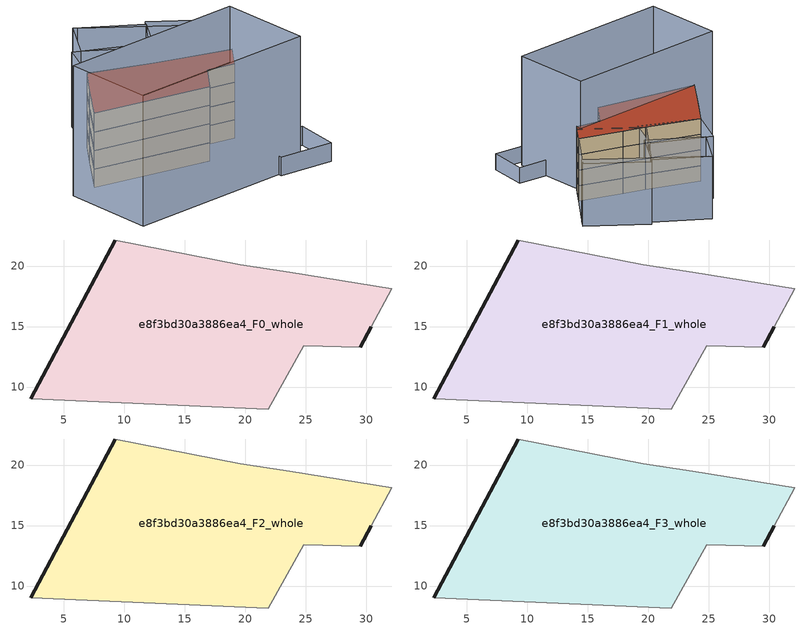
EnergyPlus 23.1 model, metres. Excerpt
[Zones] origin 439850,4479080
e8f3bd30a3886ea4_F0_whole
 floor ground (EU_floor_Construction): 29.51,13.28 30.42,14.98 32.11,18.13 23.7,19.47 19.58,20.12 9.26,22.15 6.28,16.56 2.29,9.04 21.91,8.18 24.83,13.42 z0
 wall outside (EU_wall_Construction): 2.29,9.04 6.28,16.56 9.26,22.15 / 30.42,14.98 29.51,13.28 z0:3
 wall adiabatic (EU_wall_Construction): 9.26,22.15 19.58,20.12 23.7,19.47 32.11,18.13 30.42,14.98 / 29.51,13.28 24.83,13.42 21.91,8.18 2.29,9.04 z0:3
e8f3bd30a3886ea4_F1_whole
 floor to e8f3bd30a3886ea4_F0_whole (EU_floor_Construction): 29.51,13.28 30.42,14.98 32.11,18.13 23.7,19.47 19.58,20.12 9.26,22.15 6.28,16.56 2.29,9.04 21.91,8.18 24.83,13.42 z3
 wall outside (EU_wall_Construction): 2.29,9.04 6.28,16.56 9.26,22.15 / 30.42,14.98 29.51,13.28 z3:6
 wall adiabatic (EU_wall_Construction): 9.26,22.15 19.58,20.12 23.7,19.47 32.11,18.13 30.42,14.98 / 29.51,13.28 24.83,13.42 21.91,8.18 2.29,9.04 z3:6
e8f3bd30a3886ea4_F2_whole
 floor to e8f3bd30a3886ea4_F1_whole (EU_floor_Construction): 29.51,13.28 30.42,14.98 32.11,18.13 23.7,19.47 19.58,20.12 9.26,22.15 6.28,16.56 2.29,9.04 21.91,8.18 24.83,13.42 z6
 wall outside (EU_wall_Construction): 2.29,9.04 6.28,16.56 9.26,22.15 / 30.42,14.98 29.51,13.28 z6:9
 wall adiabatic (EU_wall_Construction): 9.26,22.15 19.58,20.12 23.7,19.47 32.11,18.13 30.42,14.98 / 29.51,13.28 24.83,13.42 21.91,8.18 2.29,9.04 z6:9
e8f3bd30a3886ea4_F3_whole
 floor to e8f3bd30a3886ea4_F2_whole (EU_floor_Construction): 29.51,13.28 30.42,14.98 32.11,18.13 23.7,19.47 19.58,20.12 9.26,22.15 6.28,16.56 2.29,9.04 21.91,8.18 24.83,13.42 z9
 wall outside (EU_wall_Construction): 2.29,9.04 6.28,16.56 9.26,22.15 / 30.42,14.98 29.51,13.28 z9:12
 wall adiabatic (EU_wall_Construction): 9.26,22.15 19.58,20.12 23.7,19.47 32.11,18.13 30.42,14.98 / 29.51,13.28 24.83,13.42 21.91,8.18 2.29,9.04 z9:12
 roof outside (EU_roof_Construction): 32.11,18.13 30.42,14.98 29.51,13.28 24.83,13.42 21.91,8.18 2.29,9.04 6.28,16.56 9.26,22.15 19.58,20.12 23.7,19.47 z12
shading: 27.56,5.35 36.63,5.87 / 36.63,5.87 37.05,-1.43 / 37.05,-1.43 27.98,-1.95 / 27.98,-1.95 27.56,5.35 z0:3; -1.92,8.22 29.31,14.29 / 29.31,14.29 32.2,-0.57 / 32.2,-0.57 0.97,-6.64 / 0.97,-6.64 -1.92,8.22 z0:21; 36.48,26.06 16.85,36.77 / 37.31,27.58 30.05,14.37 / 30.05,14.37 19.38,20.23 / 19.38,20.23 26.64,33.44 / 26.64,33.44 37.31,27.58 / 11.45,29.71 22.57,26.48 / 22.57,26.48 20.38,18.93 / 20.38,18.93 9.26,22.15 / 9.26,22.15 11.45,29.71 / 16.28,37.02 26.21,32.55 / 26.21,32.55 22.74,24.84 / 22.74,24.84 12.81,29.32 / 12.81,29.32 16.28,37.02 z0:12
[Building]
EU S2 Campaign: North Axis=0; Terrain=City; Solar Distribution=FullExterior
[Site:Location]
Madrid: Latitude=40.5; Longitude=-3.5; Time Zone=1; Elevation=609
[SizingPeriod:WeatherFileDays]
AnnualSizingPeriod: Begin Month=1; Begin Day of Month=1; End Month=12; End Day of Month=31; Day of Week for Start Day=Monday; Use Weather File Daylight Saving Period=No; Use Weather File Rain and Snow Indicators=No
[MATERIAL]
EU_InternalMass_Material: Roughness=MediumRough; Thickness=0.1; Conductivity=1; Density=1800; Specific Heat=900; Thermal Absorptance=0.9; Solar Absorptance=0.7; Visible Absorptance=0.7
[MATERIAL:NOMASS] Roughness=MediumRough; Thermal Absorptance=0.9; Solar Absorptance=0.7; Visible Absorptance=0.7
Name | Thermal Resistance
EU_wall_NoMass; EU_roof_NoMass | 2.16768
EU_floor_NoMass | 1.14339
[CONSTRUCTION]
EU_wall_Construction: EU_wall_NoMass
EU_roof_Construction: EU_roof_NoMass
EU_floor_Construction: EU_floor_NoMass
EU_InternalMass_Construction: EU_InternalMass_Material
[ZONE] Type=1; Multiplier=1; Ceiling Height=autocalculate; Volume=788.028; Floor Area=autocalculate; Part of Total Floor Area=Yes
e8f3bd30a3886ea4_F0_whole; e8f3bd30a3886ea4_F1_whole; e8f3bd30a3886ea4_F2_whole; e8f3bd30a3886ea4_F3_whole
[INTERNALMASS] Construction=EU_InternalMass_Construction; Surface Area=262.678
Name | Zone or ZoneList
e8f3bd30a3886ea4_F0_whole_EU_InternalMass | e8f3bd30a3886ea4_F0_whole
e8f3bd30a3886ea4_F1_whole_EU_InternalMass | e8f3bd30a3886ea4_F1_whole
e8f3bd30a3886ea4_F2_whole_EU_InternalMass | e8f3bd30a3886ea4_F2_whole
e8f3bd30a3886ea4_F3_whole_EU_InternalMass | e8f3bd30a3886ea4_F3_whole
[OTHEREQUIPMENT] Fuel Type=Electricity; Design Level Calculation Method=Watts/Area; Power per Zone Floor Area=1; Fraction Latent=0; Fraction Radiant=0; Fraction Lost=0; Carbon Dioxide Generation Rate=0; EndUse Subcategory=EU_Step8_InternalGains
Name | Zone or ZoneList or Space or SpaceList | Schedule
EU_Step8_InternalGain_e8f3bd30a3886ea4_F0_whole_f000 | e8f3bd30a3886ea4_F0_whole | EU_Step8_GainSchedule_e8f3bd30a3886ea4_F0_whole_f000
EU_Step8_InternalGain_e8f3bd30a3886ea4_F1_whole_f000 | e8f3bd30a3886ea4_F1_whole | EU_Step8_GainSchedule_e8f3bd30a3886ea4_F1_whole_f000
EU_Step8_InternalGain_e8f3bd30a3886ea4_F2_whole_f000 | e8f3bd30a3886ea4_F2_whole | EU_Step8_GainSchedule_e8f3bd30a3886ea4_F2_whole_f000
EU_Step8_InternalGain_e8f3bd30a3886ea4_F3_whole_f000 | e8f3bd30a3886ea4_F3_whole | EU_Step8_GainSchedule_e8f3bd30a3886ea4_F3_whole_f000
[ZONEVENTILATION:DESIGNFLOWRATE] Schedule=EU_AlwaysOn; Design Flow Rate Calculation Method=AirChanges/Hour; Air Changes per Hour=0.480546; Ventilation Type=Natural; Fan Pressure Rise=0; Fan Total Efficiency=1; Constant Term Coefficient=1; Temperature Term Coefficient=0; Velocity Term Coefficient=0; Velocity Squared Term Coefficient=0; Minimum Indoor Temperature=-100; Maximum Indoor Temperature=100; Delta Temperature=-100; Minimum Outdoor Temperature=-100; Maximum Outdoor Temperature=100; Maximum Wind Speed=40
Name | Zone or ZoneList or Space or SpaceList
EU_ConstantAir_e8f3bd30a3886ea4_F0_whole | e8f3bd30a3886ea4_F0_whole
EU_ConstantAir_e8f3bd30a3886ea4_F1_whole | e8f3bd30a3886ea4_F1_whole
EU_ConstantAir_e8f3bd30a3886ea4_F2_whole | e8f3bd30a3886ea4_F2_whole
EU_ConstantAir_e8f3bd30a3886ea4_F3_whole | e8f3bd30a3886ea4_F3_whole
[HVACTEMPLATE:THERMOSTAT] Constant Heating Setpoint=20; Constant Cooling Setpoint=50
EU_HeatOnly_e8f3bd30a3886ea4_F0_whole; EU_HeatOnly_e8f3bd30a3886ea4_F1_whole; EU_HeatOnly_e8f3bd30a3886ea4_F2_whole; EU_HeatOnly_e8f3bd30a3886ea4_F3_whole
[HVACTEMPLATE:ZONE:IDEALLOADSAIRSYSTEM] System Availability Schedule=EU_AlwaysOn; Maximum Heating Supply Air Temperature=50; Minimum Cooling Supply Air Temperature=13; Maximum Heating Supply Air Humidity Ratio=0.0156; Minimum Cooling Supply Air Humidity Ratio=0.0077; Heating Limit=NoLimit; Cooling Limit=NoLimit; Heating Availability Schedule=EU_AlwaysOn; Cooling Availability Schedule=EU_CoolingOff; Dehumidification Control Type=ConstantSensibleHeatRatio; Cooling Sensible Heat Ratio=0.7; Dehumidification Setpoint=60; Humidification Control Type=None; Humidification Setpoint=30; Outdoor Air Method=None; Outdoor Air Flow Rate per Person=0.00944; Outdoor Air Flow Rate per Zone Floor Area=0; Outdoor Air Flow Rate per Zone=0; Demand Controlled Ventilation Type=None; Outdoor Air Economizer Type=NoEconomizer; Heat Recovery Type=None; Sensible Heat Recovery Effectiveness=0.7; Latent Heat Recovery Effectiveness=0.65
Name | Template Thermostat
e8f3bd30a3886ea4_F0_whole | EU_HeatOnly_e8f3bd30a3886ea4_F0_whole
e8f3bd30a3886ea4_F1_whole | EU_HeatOnly_e8f3bd30a3886ea4_F1_whole
e8f3bd30a3886ea4_F2_whole | EU_HeatOnly_e8f3bd30a3886ea4_F2_whole
e8f3bd30a3886ea4_F3_whole | EU_HeatOnly_e8f3bd30a3886ea4_F3_whole
[SIZING:ZONE] Zone Cooling Design Supply Air Temperature Input Method=SupplyAirTemperature; Zone Cooling Design Supply Air Temperature=13; Zone Heating Design Supply Air Temperature Input Method=SupplyAirTemperature; Zone Heating Design Supply Air Temperature=50; Zone Cooling Design Supply Air Humidity Ratio=0.008; Zone Heating Design Supply Air Humidity Ratio=0.008; Cooling Design Air Flow Method=DesignDay; Cooling Design Air Flow Rate=0; Cooling Minimum Air Flow per Zone Floor Area=0.000762; Cooling Minimum Air Flow=0; Cooling Minimum Air Flow Fraction=0.2; Heating Design Air Flow Method=DesignDay; Heating Design Air Flow Rate=0; Heating Maximum Air Flow per Zone Floor Area=0.002032; Heating Maximum Air Flow=0.141576; Heating Maximum Air Flow Fraction=0.3; Account for Dedicated Outdoor Air System=No; Dedicated Outdoor Air System Control Strategy=NeutralSupplyAir; Dedicated Outdoor Air Low Setpoint Temperature for Design=autosize; Dedicated Outdoor Air High Setpoint Temperature for Design=autosize; Zone Load Sizing Method=Sensible Load Only No Latent Load; Zone Latent Cooling Design Supply Air Humidity Ratio Input Method=HumidityRatioDifference; Zone Cooling Design Supply Air Humidity Ratio Difference=0.005; Zone Latent Heating Design Supply Air Humidity Ratio Input Method=HumidityRatioDifference; Zone Humidification Design Supply Air Humidity Ratio Difference=0.005
e8f3bd30a3886ea4_F0_whole; e8f3bd30a3886ea4_F1_whole; e8f3bd30a3886ea4_F2_whole; e8f3bd30a3886ea4_F3_whole
[SCHEDULE:CONSTANT]
Name | Hourly Value
EU_AlwaysOn | 1
EU_CoolingOff | 0
[SCHEDULE:FILE] Column Number=1; Rows to Skip at Top=0; Number of Hours of Data=8760; Column Separator=Comma; Interpolate to Timestep=No; Minutes per Item=60; Adjust Schedule for Daylight Savings=Yes
Name | File
EU_Step8_GainSchedule_e8f3bd30a3886ea4_F0_whole_f000 | ../../schedules/e8f3bd30a3886ea4/e8f3bd30a3886ea4_F0_whole_f000_gain.csv
EU_Step8_GainSchedule_e8f3bd30a3886ea4_F1_whole_f000 | ../../schedules/e8f3bd30a3886ea4/e8f3bd30a3886ea4_F1_whole_f000_gain.csv
EU_Step8_GainSchedule_e8f3bd30a3886ea4_F2_whole_f000 | ../../schedules/e8f3bd30a3886ea4/e8f3bd30a3886ea4_F2_whole_f000_gain.csv
EU_Step8_GainSchedule_e8f3bd30a3886ea4_F3_whole_f000 | ../../schedules/e8f3bd30a3886ea4/e8f3bd30a3886ea4_F3_whole_f000_gain.csv
